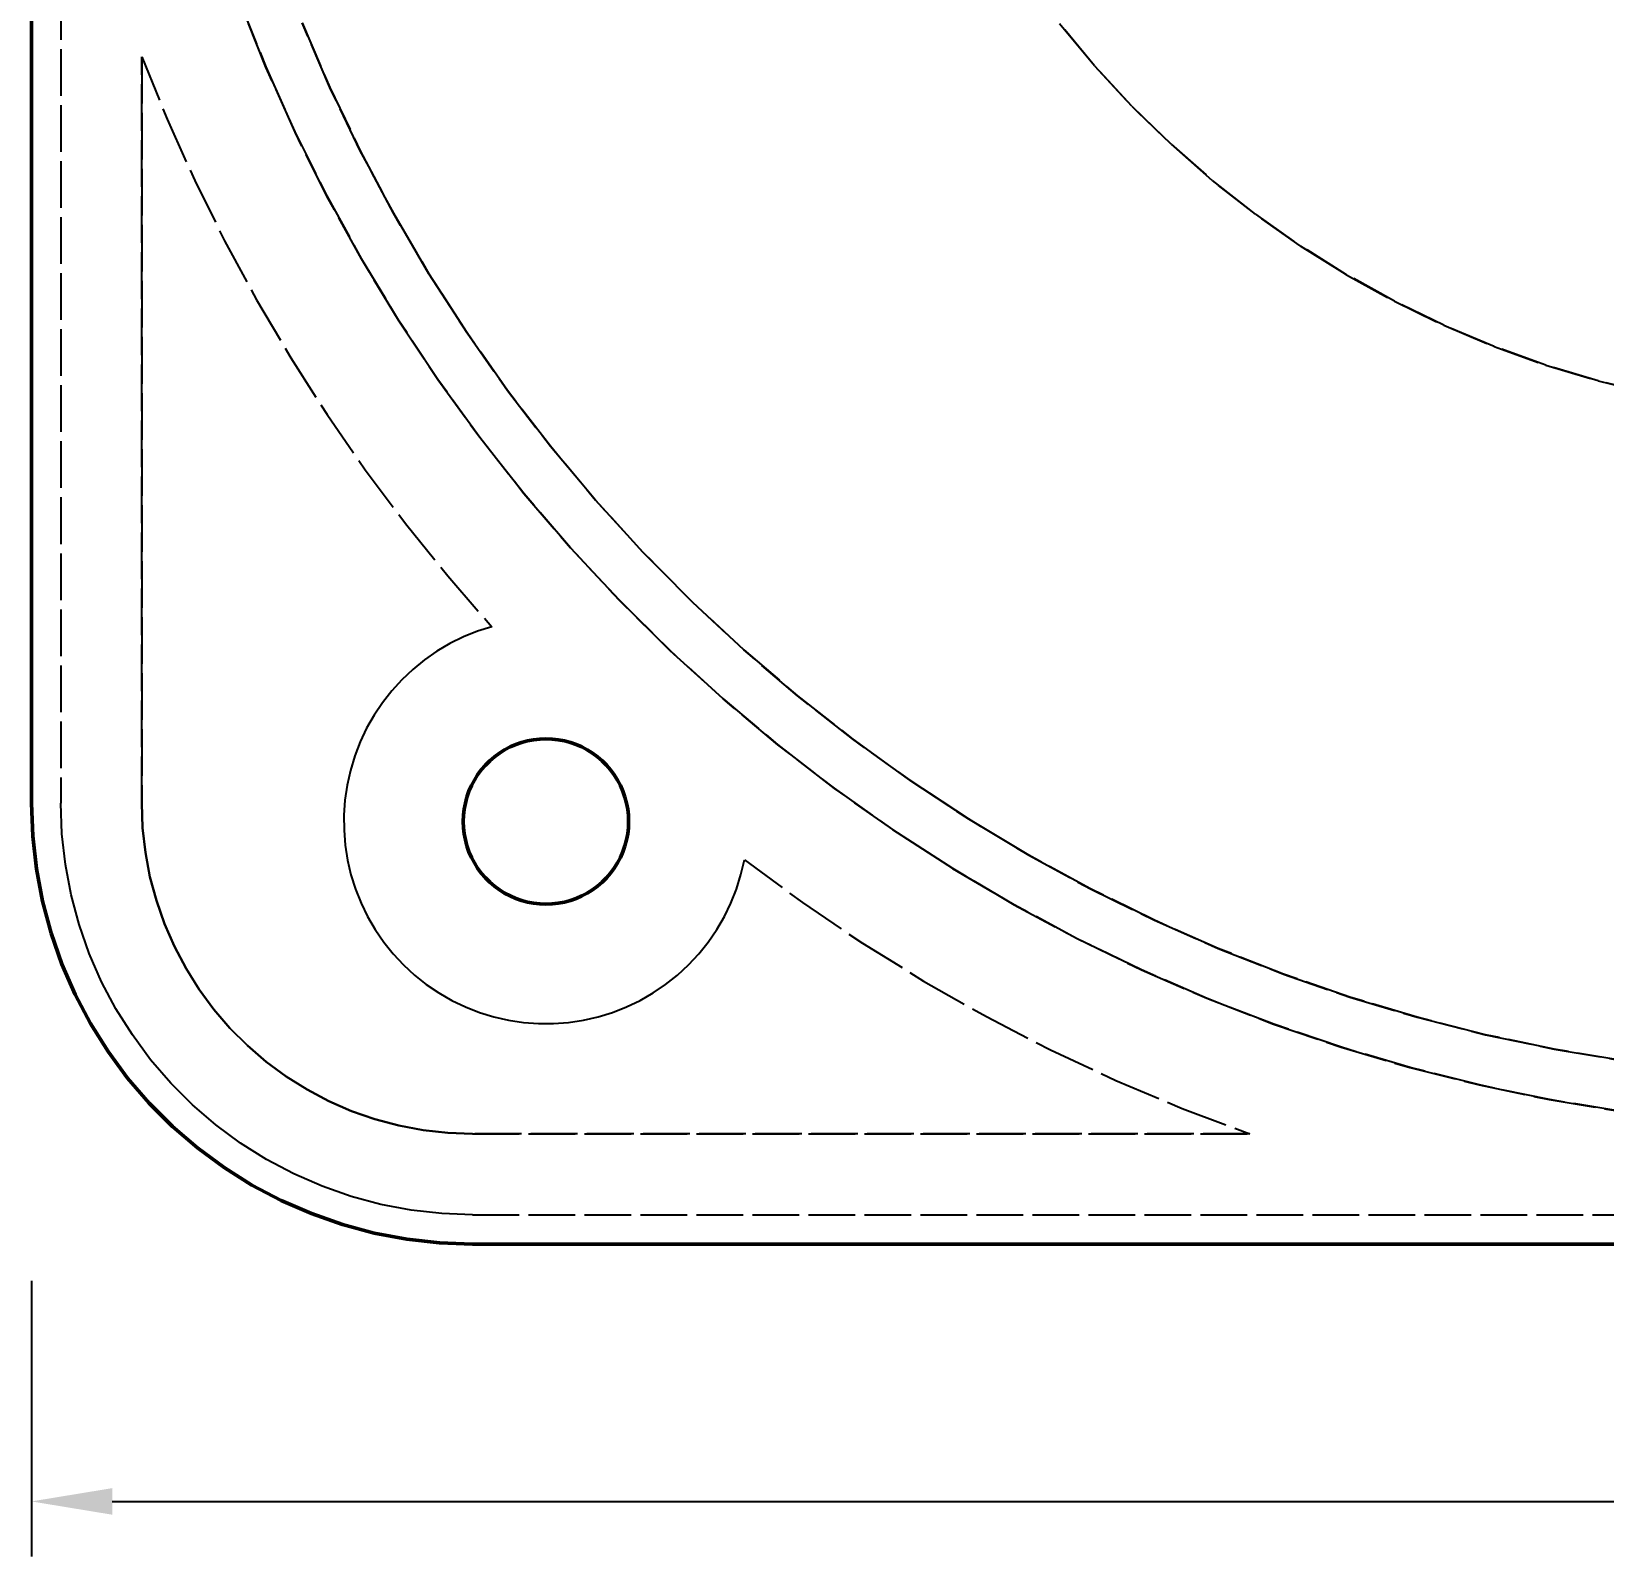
# Model space of a CAD drawing. Header units: millimetres. Extents: x 0 to 420, y 0 to 297.
# Drawn here: x 148 to 190.78, y 124.5 to 166 of the extents above; entities that cross this region are included whole.
import ezdxf

# ---------------------------------------------------------------- set-up
doc = ezdxf.new("R2010")
doc.units = ezdxf.units.MM
doc.linetypes.add('DASHED', pattern=[1.524, 1.27, -0.254])
for name, color, linetype, lineweight in [('DIM', 3, 'CONTINUOUS', 18), ('HIDDEN', 8, 'DASHED', 25), ('VISIBLE', 7, 'CONTINUOUS', 50)]:
    doc.layers.add(name, color=color, linetype=linetype, lineweight=lineweight)
doc.styles.add('CJK', font='NotoSansCJK-Regular.ttc')
doc.dimstyles.new('GB', dxfattribs={"dimtxt": 2.8, "dimasz": 2.2, "dimexe": 1.5, "dimexo": 1, "dimgap": 0.6, "dimtad": 1, "dimlfac": 100, "dimzin": 12, "dimdsep": 46, "dimtxsty": 'CJK', "dimcen": 2.5, "dimazin": 3, "dimtfac": 0.5, "dimtmove": 2, "dimatfit": 3})

msp = doc.modelspace()

# ---------------------------------------------------------------- linework, layer by layer
at = {"layer": 'HIDDEN'}
for points in [[(148, 145), (148, 260)], [(148, 145), (148, 260)], [(148, 145), (148, 260)], [(148, 145), (148, 260)], [(148, 145), (148, 260)], [(148, 145), (148, 260)], [(148, 145), (148, 260)], [(148, 145), (148, 260)], [(148, 145), (148, 260)], [(148, 145), (148, 260)], [(148, 145), (148, 260)], [(148, 145), (148, 260)], [(148, 145), (148, 260)], [(148.8, 260), (148.8, 145)], [(148.8, 260), (148.8, 145)], [(148.8, 260), (148.8, 145)], [(148.8, 260), (148.8, 145)], [(148.8, 260), (148.8, 145)], [(148.8, 260), (148.8, 145)], [(148.8, 260), (148.8, 145)], [(148.8, 260), (148.8, 145)], [(148.8, 260), (148.8, 145)], [(148.8, 260), (148.8, 145)], [(148.8, 260), (148.8, 145)], [(148.8, 260), (148.8, 145)], [(153.6545, 166.84201), (154.37578, 165.03545)], [(154.37885, 165.02821), (153.6573, 166.83458)], [(156.12086, 164.47008), (155.36549, 166.22867)], [(155.36549, 166.22867), (156.12086, 164.47008)], [(175.97656, 166.20931), (176.92802, 165.06168)], [(176.92802, 165.06168), (175.97656, 166.20931)], [(151, 145), (151, 165.3022)], [(151, 165.3022), (151.69144, 163.60837)], [(151, 165.3022), (151, 145)], [(151, 165.3022), (151.69144, 163.60837)], [(154.37578, 165.03545), (155.17063, 163.26003)], [(155.17396, 163.25298), (154.37885, 165.02821)], [(176.92802, 165.06168), (177.93921, 163.96632)], [(177.93921, 163.96632), (176.92802, 165.06168)], [(156.94873, 162.74445), (156.12086, 164.47008)], [(156.12086, 164.47008), (156.94873, 162.74445)], [(177.93921, 163.96632), (179.00727, 162.92632)], [(179.00727, 162.92632), (177.93921, 163.96632)], [(151.69144, 163.60837), (152.44389, 161.94075)], [(151.69144, 163.60837), (152.44389, 161.94075)], [(155.17063, 163.26003), (156.03769, 161.51873)], [(156.04127, 161.5119), (155.17396, 163.25298)], [(157.84766, 161.05474), (156.94873, 162.74445)], [(156.94873, 162.74445), (157.84766, 161.05474)], [(179.00727, 162.92632), (180.12916, 161.94465)], [(180.12916, 161.94465), (179.00727, 162.92632)], [(152.44389, 161.94075), (153.25638, 160.30155)], [(152.44389, 161.94075), (153.25638, 160.30155)], [(180.12916, 161.94465), (181.30171, 161.02407)], [(181.30171, 161.02407), (180.12916, 161.94465)], [(156.03769, 161.51873), (156.97551, 159.8145)], [(156.97933, 159.80788), (156.04127, 161.5119)], [(158.8161, 159.40389), (157.84766, 161.05474)], [(157.84766, 161.05474), (158.8161, 159.40389)], [(181.30171, 161.02407), (182.5216, 160.16721)], [(182.5216, 160.16721), (181.30171, 161.02407)], [(153.25638, 160.30155), (154.12782, 158.69291)], [(153.25638, 160.30155), (154.12782, 158.69291)], [(182.5216, 160.16721), (183.78536, 159.37649)], [(183.78536, 159.37649), (182.5216, 160.16721)], [(156.97551, 159.8145), (157.98251, 158.15021)], [(157.98656, 158.14382), (156.97933, 159.80788)], [(159.85238, 157.79476), (158.8161, 159.40389)], [(158.8161, 159.40389), (159.85238, 157.79476)], [(183.78536, 159.37649), (185.08941, 158.65414)], [(185.08941, 158.65414), (183.78536, 159.37649)], [(154.12782, 158.69291), (155.05707, 157.11696)], [(154.12782, 158.69291), (155.05707, 157.11696)], [(185.08941, 158.65414), (186.43006, 158.00223)], [(186.43006, 158.00223), (185.08941, 158.65414)], [(157.98251, 158.15021), (159.05698, 156.52866)], [(159.06125, 156.5225), (157.98656, 158.14382)], [(186.43006, 158.00223), (187.8035, 157.42259)], [(187.8035, 157.42259), (186.43006, 158.00223)], [(160.9547, 156.23013), (159.85238, 157.79476)], [(159.85238, 157.79476), (160.9547, 156.23013)], [(187.8035, 157.42259), (189.20585, 156.91687)], [(189.20585, 156.91687), (187.8035, 157.42259)], [(155.05707, 157.11696), (156.04291, 155.57577)], [(155.05707, 157.11696), (156.04291, 155.57577)], [(189.20585, 156.91687), (190.63313, 156.4865)], [(190.63313, 156.4865), (189.20585, 156.91687)], [(159.05698, 156.52866), (160.19713, 154.95259)], [(160.2016, 154.94668), (159.06125, 156.5225)], [(162.12115, 154.7127), (160.9547, 156.23013)], [(160.9547, 156.23013), (162.12115, 154.7127)], [(190.63313, 156.4865), (192.08129, 156.13271)], [(192.08129, 156.13271), (190.63313, 156.4865)], [(156.04291, 155.57577), (157.08403, 154.07138)], [(156.04291, 155.57577), (157.08403, 154.07138)], [(160.19713, 154.95259), (161.40101, 153.42467)], [(161.40567, 153.41899), (160.2016, 154.94668)], [(163.34972, 153.24512), (162.12115, 154.7127)], [(162.12115, 154.7127), (163.34972, 153.24512)], [(157.08403, 154.07138), (158.17907, 152.60576)], [(157.08403, 154.07138), (158.17907, 152.60576)], [(161.40101, 153.42467), (162.66661, 151.94745)], [(162.67145, 151.94203), (161.40567, 153.41899)], [(164.63827, 151.8299), (163.34972, 153.24512)], [(163.34972, 153.24512), (164.63827, 151.8299)], [(158.17907, 152.60576), (159.32658, 151.18086)], [(158.17907, 152.60576), (159.32658, 151.18086)], [(162.66661, 151.94745), (163.99179, 150.52344)], [(163.9968, 150.51828), (162.67145, 151.94203)], [(165.98458, 150.46952), (164.63827, 151.8299)], [(164.63827, 151.8299), (165.98458, 150.46952)], [(159.32658, 151.18086), (160.52505, 149.79854)], [(159.32658, 151.18086), (160.52505, 149.79854)], [(163.99179, 150.52344), (165.37432, 149.15503)], [(165.37948, 149.15013), (163.9968, 150.51828)], [(167.38631, 149.16632), (165.98458, 150.46952)], [(165.98458, 150.46952), (167.38631, 149.16632)], [(160.52505, 149.79854), (160.13451, 149.67397)], [(160.52505, 149.79854), (160.13451, 149.67397)], [(159.38662, 149.33945), (159.03343, 149.13136)], [(159.38662, 149.33945), (159.03343, 149.13136)], [(159.75433, 149.52065), (159.38662, 149.33945)], [(159.75433, 149.52065), (159.38662, 149.33945)], [(160.13451, 149.67397), (159.75433, 149.52065)], [(160.13451, 149.67397), (159.75433, 149.52065)], [(158.69672, 148.89754), (158.37837, 148.6393)], [(158.69672, 148.89754), (158.37837, 148.6393)], [(159.03343, 149.13136), (158.69672, 148.89754)], [(159.03343, 149.13136), (158.69672, 148.89754)], [(165.37432, 149.15503), (166.81186, 147.84454)], [(166.81716, 147.83991), (165.37948, 149.15013)], [(168.84103, 147.92255), (167.38631, 149.16632)], [(167.38631, 149.16632), (168.84103, 147.92255)], [(158.37837, 148.6393), (158.08013, 148.35806)], [(158.37837, 148.6393), (158.08013, 148.35806)], [(157.80366, 148.05538), (157.55051, 147.73296)], [(157.80366, 148.05538), (157.55051, 147.73296)], [(158.08013, 148.35806), (157.80366, 148.05538)], [(158.08013, 148.35806), (157.80366, 148.05538)], [(157.55051, 147.73296), (157.32207, 147.39258)], [(157.55051, 147.73296), (157.32207, 147.39258)], [(166.81186, 147.84454), (168.30199, 146.59417)], [(168.30742, 146.58981), (166.81716, 147.83991)], [(170.34624, 146.74038), (168.84103, 147.92255)], [(168.84103, 147.92255), (170.34624, 146.74038)], [(157.32207, 147.39258), (157.11962, 147.03613)], [(157.32207, 147.39258), (157.11962, 147.03613)], [(157.11962, 147.03613), (156.94429, 146.66559)], [(157.11962, 147.03613), (156.94429, 146.66559)], [(161.66465, 146.72487), (161.49933, 146.69359)], [(161.83186, 146.74371), (161.66465, 146.72487)], [(162, 146.75), (161.83186, 146.74371)], [(162.16814, 146.74371), (162, 146.75)], [(162.33535, 146.72487), (162.16814, 146.74371)], [(162.50067, 146.69359), (162.33535, 146.72487)], [(171.89932, 145.62184), (170.34624, 146.74038)], [(170.34624, 146.74038), (171.89932, 145.62184)], [(156.94429, 146.66559), (156.79703, 146.28302)], [(156.94429, 146.66559), (156.79703, 146.28302)], [(160.73253, 146.35904), (160.59715, 146.25912)], [(160.875, 146.44856), (160.73253, 146.35904)], [(161.02376, 146.52718), (160.875, 146.44856)], [(161.17798, 146.59447), (161.02376, 146.52718)], [(161.3368, 146.65004), (161.17798, 146.59447)], [(161.49933, 146.69359), (161.3368, 146.65004)], [(162.6632, 146.65004), (162.50067, 146.69359)], [(162.82202, 146.59447), (162.6632, 146.65004)], [(162.97624, 146.52718), (162.82202, 146.59447)], [(163.125, 146.44856), (162.97624, 146.52718)], [(163.26747, 146.35904), (163.125, 146.44856)], [(163.40285, 146.25912), (163.26747, 146.35904)], [(168.30199, 146.59417), (169.8422, 145.40604)], [(169.84774, 145.40194), (168.30742, 146.58981)], [(156.67868, 145.89054), (156.5899, 145.49034)], [(156.67868, 145.89054), (156.5899, 145.49034)], [(156.79703, 146.28302), (156.67868, 145.89054)], [(156.79703, 146.28302), (156.67868, 145.89054)], [(160.24088, 145.90285), (160.14096, 145.76747)], [(160.35063, 146.03039), (160.24088, 145.90285)], [(160.46961, 146.14937), (160.35063, 146.03039)], [(160.59715, 146.25912), (160.46961, 146.14937)], [(163.53039, 146.14937), (163.40285, 146.25912)], [(163.64937, 146.03039), (163.53039, 146.14937)], [(163.75912, 145.90285), (163.64937, 146.03039)], [(163.85904, 145.76747), (163.75912, 145.90285)], [(156.5899, 145.49034), (156.53116, 145.08464)], [(156.5899, 145.49034), (156.53116, 145.08464)], [(159.97282, 145.47624), (159.90553, 145.32202)], [(160.05144, 145.625), (159.97282, 145.47624)], [(160.14096, 145.76747), (160.05144, 145.625)], [(163.94856, 145.625), (163.85904, 145.76747)], [(164.02718, 145.47624), (163.94856, 145.625)], [(164.09447, 145.32202), (164.02718, 145.47624)], [(173.49759, 144.56888), (171.89932, 145.62184)], [(171.89932, 145.62184), (173.49759, 144.56888)], [(156.53116, 145.08464), (156.50281, 144.67569)], [(156.53116, 145.08464), (156.50281, 144.67569)], [(159.84996, 145.1632), (159.80641, 145.00067)], [(159.90553, 145.32202), (159.84996, 145.1632)], [(164.15004, 145.1632), (164.09447, 145.32202)], [(164.19359, 145.00067), (164.15004, 145.1632)], [(169.8422, 145.40604), (171.42989, 144.28214)], [(171.43553, 144.27831), (169.84774, 145.40194)], [(148, 145), (148.03355, 144.10324)], [(148, 145), (148.03355, 144.10324)], [(148, 145), (148.03355, 144.10324)], [(148, 145), (148.03355, 144.10324)], [(148, 145), (148.03355, 144.10324)], [(148, 145), (148.03355, 144.10324)], [(148, 145), (148.03355, 144.10324)], [(148, 145), (148.03355, 144.10324)], [(148, 145), (148.03355, 144.10324)], [(148, 145), (148.03355, 144.10324)], [(148, 145), (148.03355, 144.10324)], [(148, 145), (148.03355, 144.10324)], [(148, 145), (148.03355, 144.10324)], [(148.83132, 144.16302), (148.8, 145)], [(148.83132, 144.16302), (148.8, 145)], [(148.83132, 144.16302), (148.8, 145)], [(148.83132, 144.16302), (148.8, 145)], [(148.83132, 144.16302), (148.8, 145)], [(148.83132, 144.16302), (148.8, 145)], [(148.83132, 144.16302), (148.8, 145)], [(148.83132, 144.16302), (148.8, 145)], [(148.83132, 144.16302), (148.8, 145)], [(148.83132, 144.16302), (148.8, 145)], [(148.83132, 144.16302), (148.8, 145)], [(148.83132, 144.16302), (148.8, 145)], [(151, 145), (151.02517, 144.32743)], [(151.02517, 144.32743), (151, 145)], [(156.50281, 144.67569), (156.50499, 144.26577)], [(156.50281, 144.67569), (156.50499, 144.26577)], [(159.75629, 144.66814), (159.75, 144.5)], [(159.77513, 144.83535), (159.75629, 144.66814)], [(159.80641, 145.00067), (159.77513, 144.83535)], [(164.22487, 144.83535), (164.19359, 145.00067)], [(164.24371, 144.66814), (164.22487, 144.83535)], [(164.25, 144.5), (164.24371, 144.66814)], [(148.92509, 143.33073), (148.83132, 144.16302)], [(148.92509, 143.33073), (148.83132, 144.16302)], [(148.92509, 143.33073), (148.83132, 144.16302)], [(148.92509, 143.33073), (148.83132, 144.16302)], [(148.92509, 143.33073), (148.83132, 144.16302)], [(148.92509, 143.33073), (148.83132, 144.16302)], [(148.92509, 143.33073), (148.83132, 144.16302)], [(148.92509, 143.33073), (148.83132, 144.16302)], [(148.92509, 143.33073), (148.83132, 144.16302)], [(148.92509, 143.33073), (148.83132, 144.16302)], [(148.92509, 143.33073), (148.83132, 144.16302)], [(148.92509, 143.33073), (148.83132, 144.16302)], [(151.02517, 144.32743), (151.10052, 143.65862)], [(151.10052, 143.65862), (151.02517, 144.32743)], [(156.50499, 144.26577), (156.5377, 143.85714)], [(156.50499, 144.26577), (156.5377, 143.85714)], [(159.75, 144.5), (159.75629, 144.33186)], [(159.75629, 144.33186), (159.77513, 144.16465)], [(159.77513, 144.16465), (159.80641, 143.99933)], [(164.19359, 143.99933), (164.22487, 144.16465)], [(164.22487, 144.16465), (164.24371, 144.33186)], [(164.24371, 144.33186), (164.25, 144.5)], [(171.42989, 144.28214), (173.06238, 143.22436)], [(173.06811, 143.22082), (171.43553, 144.27831)], [(175.13828, 143.58332), (173.49759, 144.56888)], [(173.49759, 144.56888), (175.13828, 143.58332)], [(148.03355, 144.10324), (148.13403, 143.21149)], [(148.03355, 144.10324), (148.13403, 143.21149)], [(148.03355, 144.10324), (148.13403, 143.21149)], [(148.03355, 144.10324), (148.13403, 143.21149)], [(148.03355, 144.10324), (148.13403, 143.21149)], [(148.03355, 144.10324), (148.13403, 143.21149)], [(148.03355, 144.10324), (148.13403, 143.21149)], [(148.03355, 144.10324), (148.13403, 143.21149)], [(148.03355, 144.10324), (148.13403, 143.21149)], [(148.03355, 144.10324), (148.13403, 143.21149)], [(148.03355, 144.10324), (148.13403, 143.21149)], [(148.03355, 144.10324), (148.13403, 143.21149)], [(148.03355, 144.10324), (148.13403, 143.21149)], [(156.5377, 143.85714), (156.60075, 143.45209)], [(156.5377, 143.85714), (156.60075, 143.45209)], [(159.80641, 143.99933), (159.84996, 143.8368)], [(159.84996, 143.8368), (159.90553, 143.67798)], [(164.09447, 143.67798), (164.15004, 143.8368)], [(164.15004, 143.8368), (164.19359, 143.99933)], [(149.08081, 142.50777), (148.92509, 143.33073)], [(149.08081, 142.50777), (148.92509, 143.33073)], [(149.08081, 142.50777), (148.92509, 143.33073)], [(149.08081, 142.50777), (148.92509, 143.33073)], [(149.08081, 142.50777), (148.92509, 143.33073)], [(149.08081, 142.50777), (148.92509, 143.33073)], [(149.08081, 142.50777), (148.92509, 143.33073)], [(149.08081, 142.50777), (148.92509, 143.33073)], [(149.08081, 142.50777), (148.92509, 143.33073)], [(149.08081, 142.50777), (148.92509, 143.33073)], [(149.08081, 142.50777), (148.92509, 143.33073)], [(149.08081, 142.50777), (148.92509, 143.33073)], [(151.10052, 143.65862), (151.22565, 142.99731)], [(151.22565, 142.99731), (151.10052, 143.65862)], [(156.60075, 143.45209), (156.6938, 143.05286)], [(156.60075, 143.45209), (156.6938, 143.05286)], [(159.90553, 143.67798), (159.97282, 143.52376)], [(159.97282, 143.52376), (160.05144, 143.375)], [(160.05144, 143.375), (160.14096, 143.23253)], [(163.85904, 143.23253), (163.94856, 143.375)], [(163.94856, 143.375), (164.02718, 143.52376)], [(164.02718, 143.52376), (164.09447, 143.67798)], [(167.30644, 143.05373), (167.39942, 143.45297)], [(167.30644, 143.05373), (167.39942, 143.45297)], [(167.39942, 143.45297), (168.98203, 142.29178)], [(167.39942, 143.45297), (168.98203, 142.29178)], [(176.81854, 142.66686), (175.13828, 143.58332)], [(175.13828, 143.58332), (176.81854, 142.66686)], [(148.13403, 143.21149), (148.30087, 142.32975)], [(148.13403, 143.21149), (148.30087, 142.32975)], [(148.13403, 143.21149), (148.30087, 142.32975)], [(148.13403, 143.21149), (148.30087, 142.32975)], [(148.13403, 143.21149), (148.30087, 142.32975)], [(148.13403, 143.21149), (148.30087, 142.32975)], [(148.13403, 143.21149), (148.30087, 142.32975)], [(148.13403, 143.21149), (148.30087, 142.32975)], [(148.13403, 143.21149), (148.30087, 142.32975)], [(148.13403, 143.21149), (148.30087, 142.32975)], [(148.13403, 143.21149), (148.30087, 142.32975)], [(148.13403, 143.21149), (148.30087, 142.32975)], [(148.13403, 143.21149), (148.30087, 142.32975)], [(151.22565, 142.99731), (151.39984, 142.3472)], [(151.39984, 142.3472), (151.22565, 142.99731)], [(156.6938, 143.05286), (156.81632, 142.66167)], [(156.6938, 143.05286), (156.81632, 142.66167)], [(160.14096, 143.23253), (160.24088, 143.09715)], [(160.24088, 143.09715), (160.35063, 142.96961)], [(160.35063, 142.96961), (160.46961, 142.85063)], [(163.53039, 142.85063), (163.64937, 142.96961)], [(163.64937, 142.96961), (163.75912, 143.09715)], [(163.75912, 143.09715), (163.85904, 143.23253)], [(167.18398, 142.66251), (167.30644, 143.05373)], [(167.18398, 142.66251), (167.30644, 143.05373)], [(173.06238, 143.22436), (174.73692, 142.23451)], [(174.74273, 142.23123), (173.06811, 143.22082)], [(149.29758, 141.69874), (149.08081, 142.50777)], [(149.29758, 141.69874), (149.08081, 142.50777)], [(149.29758, 141.69874), (149.08081, 142.50777)], [(149.29758, 141.69874), (149.08081, 142.50777)], [(149.29758, 141.69874), (149.08081, 142.50777)], [(149.29758, 141.69874), (149.08081, 142.50777)], [(149.29758, 141.69874), (149.08081, 142.50777)], [(149.29758, 141.69874), (149.08081, 142.50777)], [(149.29758, 141.69874), (149.08081, 142.50777)], [(149.29758, 141.69874), (149.08081, 142.50777)], [(149.29758, 141.69874), (149.08081, 142.50777)], [(149.29758, 141.69874), (149.08081, 142.50777)], [(156.81632, 142.66167), (156.96764, 142.28069)], [(156.81632, 142.66167), (156.96764, 142.28069)], [(160.46961, 142.85063), (160.59715, 142.74088)], [(160.59715, 142.74088), (160.73253, 142.64096)], [(160.73253, 142.64096), (160.875, 142.55144)], [(160.875, 142.55144), (161.02376, 142.47282)], [(161.02376, 142.47282), (161.17798, 142.40553)], [(162.82202, 142.40553), (162.97624, 142.47282)], [(162.97624, 142.47282), (163.125, 142.55144)], [(163.125, 142.55144), (163.26747, 142.64096)], [(163.26747, 142.64096), (163.40285, 142.74088)], [(163.40285, 142.74088), (163.53039, 142.85063)], [(167.03272, 142.28151), (167.18398, 142.66251)], [(167.03272, 142.28151), (167.18398, 142.66251)], [(178.53547, 141.82108), (176.81854, 142.66686)], [(176.81854, 142.66686), (178.53547, 141.82108)], [(148.30087, 142.32975), (148.53313, 141.46294)], [(148.30087, 142.32975), (148.53313, 141.46294)], [(148.30087, 142.32975), (148.53313, 141.46294)], [(148.30087, 142.32975), (148.53313, 141.46294)], [(148.30087, 142.32975), (148.53313, 141.46294)], [(148.30087, 142.32975), (148.53313, 141.46294)], [(148.30087, 142.32975), (148.53313, 141.46294)], [(148.30087, 142.32975), (148.53313, 141.46294)], [(148.30087, 142.32975), (148.53313, 141.46294)], [(148.30087, 142.32975), (148.53313, 141.46294)], [(148.30087, 142.32975), (148.53313, 141.46294)], [(148.30087, 142.32975), (148.53313, 141.46294)], [(148.30087, 142.32975), (148.53313, 141.46294)], [(151.39984, 142.3472), (151.62214, 141.71193)], [(151.62214, 141.71193), (151.39984, 142.3472)], [(156.96764, 142.28069), (157.14691, 141.91204)], [(156.96764, 142.28069), (157.14691, 141.91204)], [(161.17798, 142.40553), (161.3368, 142.34996)], [(161.3368, 142.34996), (161.49933, 142.30641)], [(161.49933, 142.30641), (161.66465, 142.27513)], [(161.66465, 142.27513), (161.83186, 142.25629)], [(161.83186, 142.25629), (162, 142.25)], [(162, 142.25), (162.16814, 142.25629)], [(162.16814, 142.25629), (162.33535, 142.27513)], [(162.33535, 142.27513), (162.50067, 142.30641)], [(162.50067, 142.30641), (162.6632, 142.34996)], [(162.6632, 142.34996), (162.82202, 142.40553)], [(166.85351, 141.91283), (167.03272, 142.28151)], [(166.85351, 141.91283), (167.03272, 142.28151)], [(168.98203, 142.29178), (170.60865, 141.1931)], [(168.98203, 142.29178), (170.60865, 141.1931)], [(174.73692, 142.23451), (176.45069, 141.31423)], [(176.45656, 141.31123), (174.74273, 142.23123)], [(149.57421, 140.90818), (149.29758, 141.69874)], [(149.57421, 140.90818), (149.29758, 141.69874)], [(149.57421, 140.90818), (149.29758, 141.69874)], [(149.57421, 140.90818), (149.29758, 141.69874)], [(149.57421, 140.90818), (149.29758, 141.69874)], [(149.57421, 140.90818), (149.29758, 141.69874)], [(149.57421, 140.90818), (149.29758, 141.69874)], [(149.57421, 140.90818), (149.29758, 141.69874)], [(149.57421, 140.90818), (149.29758, 141.69874)], [(149.57421, 140.90818), (149.29758, 141.69874)], [(149.57421, 140.90818), (149.29758, 141.69874)], [(149.57421, 140.90818), (149.29758, 141.69874)], [(151.62214, 141.71193), (151.89128, 141.09505)], [(151.89128, 141.09505), (151.62214, 141.71193)], [(157.14691, 141.91204), (157.35315, 141.55776)], [(157.14691, 141.91204), (157.35315, 141.55776)], [(166.64733, 141.55852), (166.85351, 141.91283)], [(166.64733, 141.55852), (166.85351, 141.91283)], [(180.2861, 141.04747), (178.53547, 141.82108)], [(178.53547, 141.82108), (180.2861, 141.04747)], [(148.53313, 141.46294), (148.82952, 140.61591)], [(148.53313, 141.46294), (148.82952, 140.61591)], [(148.53313, 141.46294), (148.82952, 140.61591)], [(148.53313, 141.46294), (148.82952, 140.61591)], [(148.53313, 141.46294), (148.82952, 140.61591)], [(148.53313, 141.46294), (148.82952, 140.61591)], [(148.53313, 141.46294), (148.82952, 140.61591)], [(148.53313, 141.46294), (148.82952, 140.61591)], [(148.53313, 141.46294), (148.82952, 140.61591)], [(148.53313, 141.46294), (148.82952, 140.61591)], [(148.53313, 141.46294), (148.82952, 140.61591)], [(148.53313, 141.46294), (148.82952, 140.61591)], [(148.53313, 141.46294), (148.82952, 140.61591)], [(157.35315, 141.55776), (157.5852, 141.21983)], [(157.35315, 141.55776), (157.5852, 141.21983)], [(157.5852, 141.21983), (157.84177, 140.90012)], [(157.5852, 141.21983), (157.84177, 140.90012)], [(166.15882, 140.9008), (166.41534, 141.22055)], [(166.15882, 140.9008), (166.41534, 141.22055)], [(166.41534, 141.22055), (166.64733, 141.55852)], [(166.41534, 141.22055), (166.64733, 141.55852)], [(170.60865, 141.1931), (172.27683, 140.15858)], [(170.60865, 141.1931), (172.27683, 140.15858)], [(176.45069, 141.31423), (178.2008, 140.46509)], [(178.20672, 140.46237), (176.45656, 141.31123)], [(149.90915, 140.1405), (149.57421, 140.90818)], [(149.90915, 140.1405), (149.57421, 140.90818)], [(149.90915, 140.1405), (149.57421, 140.90818)], [(149.90915, 140.1405), (149.57421, 140.90818)], [(149.90915, 140.1405), (149.57421, 140.90818)], [(149.90915, 140.1405), (149.57421, 140.90818)], [(149.90915, 140.1405), (149.57421, 140.90818)], [(149.90915, 140.1405), (149.57421, 140.90818)], [(149.90915, 140.1405), (149.57421, 140.90818)], [(149.90915, 140.1405), (149.57421, 140.90818)], [(149.90915, 140.1405), (149.57421, 140.90818)], [(149.90915, 140.1405), (149.57421, 140.90818)], [(151.89128, 141.09505), (152.20577, 140.5)], [(152.20577, 140.5), (151.89128, 141.09505)], [(157.84177, 140.90012), (158.12144, 140.60041)], [(157.84177, 140.90012), (158.12144, 140.60041)], [(165.87919, 140.60105), (166.15882, 140.9008)], [(165.87919, 140.60105), (166.15882, 140.9008)], [(182.06739, 140.34734), (180.2861, 141.04747)], [(180.2861, 141.04747), (182.06739, 140.34734)], [(148.82952, 140.61591), (149.18837, 139.7934)], [(148.82952, 140.61591), (149.18837, 139.7934)], [(148.82952, 140.61591), (149.18837, 139.7934)], [(148.82952, 140.61591), (149.18837, 139.7934)], [(148.82952, 140.61591), (149.18837, 139.7934)], [(148.82952, 140.61591), (149.18837, 139.7934)], [(148.82952, 140.61591), (149.18837, 139.7934)], [(148.82952, 140.61591), (149.18837, 139.7934)], [(148.82952, 140.61591), (149.18837, 139.7934)], [(148.82952, 140.61591), (149.18837, 139.7934)], [(148.82952, 140.61591), (149.18837, 139.7934)], [(148.82952, 140.61591), (149.18837, 139.7934)], [(148.82952, 140.61591), (149.18837, 139.7934)], [(152.20577, 140.5), (152.56385, 139.93012)], [(152.56385, 139.93012), (152.20577, 140.5)], [(158.12144, 140.60041), (158.42266, 140.32236)], [(158.12144, 140.60041), (158.42266, 140.32236)], [(158.42266, 140.32236), (158.74375, 140.06752)], [(158.42266, 140.32236), (158.74375, 140.06752)], [(165.25697, 140.06806), (165.57802, 140.32295)], [(165.25697, 140.06806), (165.57802, 140.32295)], [(165.57802, 140.32295), (165.87919, 140.60105)], [(165.57802, 140.32295), (165.87919, 140.60105)], [(178.2008, 140.46509), (179.98429, 139.68852)], [(179.99025, 139.68607), (178.20672, 140.46237)], [(183.87627, 139.72192), (182.06739, 140.34734)], [(182.06739, 140.34734), (183.87627, 139.72192)], [(150.30052, 139.4), (149.90915, 140.1405)], [(150.30052, 139.4), (149.90915, 140.1405)], [(150.30052, 139.4), (149.90915, 140.1405)], [(150.30052, 139.4), (149.90915, 140.1405)], [(150.30052, 139.4), (149.90915, 140.1405)], [(150.30052, 139.4), (149.90915, 140.1405)], [(150.30052, 139.4), (149.90915, 140.1405)], [(150.30052, 139.4), (149.90915, 140.1405)], [(150.30052, 139.4), (149.90915, 140.1405)], [(150.30052, 139.4), (149.90915, 140.1405)], [(150.30052, 139.4), (149.90915, 140.1405)], [(150.30052, 139.4), (149.90915, 140.1405)], [(152.56385, 139.93012), (152.96352, 139.38859)], [(152.96352, 139.38859), (152.56385, 139.93012)], [(158.74375, 140.06752), (159.08293, 139.83731)], [(158.74375, 140.06752), (159.08293, 139.83731)], [(164.91783, 139.83778), (165.25697, 140.06806)], [(164.91783, 139.83778), (165.25697, 140.06806)], [(172.27683, 140.15858), (173.98402, 139.18981)], [(172.27683, 140.15858), (173.98402, 139.18981)], [(149.18837, 139.7934), (149.6077, 139)], [(149.18837, 139.7934), (149.6077, 139)], [(149.18837, 139.7934), (149.6077, 139)], [(149.18837, 139.7934), (149.6077, 139)], [(149.18837, 139.7934), (149.6077, 139)], [(149.18837, 139.7934), (149.6077, 139)], [(149.18837, 139.7934), (149.6077, 139)], [(149.18837, 139.7934), (149.6077, 139)], [(149.18837, 139.7934), (149.6077, 139)], [(149.18837, 139.7934), (149.6077, 139)], [(149.18837, 139.7934), (149.6077, 139)], [(149.18837, 139.7934), (149.6077, 139)], [(149.18837, 139.7934), (149.6077, 139)], [(159.08293, 139.83731), (159.43832, 139.63299)], [(159.08293, 139.83731), (159.43832, 139.63299)], [(159.43832, 139.63299), (159.80793, 139.45571)], [(159.43832, 139.63299), (159.80793, 139.45571)], [(159.80793, 139.45571), (160.18972, 139.30646)], [(159.80793, 139.45571), (160.18972, 139.30646)], [(163.81112, 139.30675), (164.19289, 139.45607)], [(163.81112, 139.30675), (164.19289, 139.45607)], [(164.19289, 139.45607), (164.56248, 139.63341)], [(164.19289, 139.45607), (164.56248, 139.63341)], [(164.56248, 139.63341), (164.91783, 139.83778)], [(164.56248, 139.63341), (164.91783, 139.83778)], [(179.98429, 139.68852), (181.79816, 138.98582)], [(181.80415, 138.98364), (179.99025, 139.68607)], [(185.7096, 139.17229), (183.87627, 139.72192)], [(183.87627, 139.72192), (185.7096, 139.17229)], [(150.74613, 138.69082), (150.30052, 139.4)], [(150.74613, 138.69082), (150.30052, 139.4)], [(150.74613, 138.69082), (150.30052, 139.4)], [(150.74613, 138.69082), (150.30052, 139.4)], [(150.74613, 138.69082), (150.30052, 139.4)], [(150.74613, 138.69082), (150.30052, 139.4)], [(150.74613, 138.69082), (150.30052, 139.4)], [(150.74613, 138.69082), (150.30052, 139.4)], [(150.74613, 138.69082), (150.30052, 139.4)], [(150.74613, 138.69082), (150.30052, 139.4)], [(150.74613, 138.69082), (150.30052, 139.4)], [(150.74613, 138.69082), (150.30052, 139.4)], [(152.96352, 139.38859), (153.40253, 138.87845)], [(153.40253, 138.87845), (152.96352, 139.38859)], [(160.18972, 139.30646), (160.58157, 139.18605)], [(160.18972, 139.30646), (160.58157, 139.18605)], [(160.58157, 139.18605), (160.9813, 139.09516)], [(160.58157, 139.18605), (160.9813, 139.09516)], [(160.9813, 139.09516), (161.38669, 139.0343)], [(160.9813, 139.09516), (161.38669, 139.0343)], [(161.38669, 139.0343), (161.79548, 139.0038)], [(161.38669, 139.0343), (161.79548, 139.0038)], [(162.20541, 139.00384), (162.6142, 139.0344)], [(162.20541, 139.00384), (162.6142, 139.0344)], [(162.6142, 139.0344), (163.01958, 139.09533)], [(162.6142, 139.0344), (163.01958, 139.09533)], [(163.01958, 139.09533), (163.41929, 139.18628)], [(163.01958, 139.09533), (163.41929, 139.18628)], [(163.41929, 139.18628), (163.81112, 139.30675)], [(163.41929, 139.18628), (163.81112, 139.30675)], [(173.98402, 139.18981), (175.72764, 138.28825)], [(173.98402, 139.18981), (175.72764, 138.28825)], [(187.5642, 138.6994), (185.7096, 139.17229)], [(185.7096, 139.17229), (187.5642, 138.6994)], [(149.6077, 139), (150.08513, 138.24016)], [(149.6077, 139), (150.08513, 138.24016)], [(149.6077, 139), (150.08513, 138.24016)], [(149.6077, 139), (150.08513, 138.24016)], [(149.6077, 139), (150.08513, 138.24016)], [(149.6077, 139), (150.08513, 138.24016)], [(149.6077, 139), (150.08513, 138.24016)], [(149.6077, 139), (150.08513, 138.24016)], [(149.6077, 139), (150.08513, 138.24016)], [(149.6077, 139), (150.08513, 138.24016)], [(149.6077, 139), (150.08513, 138.24016)], [(149.6077, 139), (150.08513, 138.24016)], [(149.6077, 139), (150.08513, 138.24016)], [(151.24349, 138.01691), (150.74613, 138.69082)], [(151.24349, 138.01691), (150.74613, 138.69082)], [(151.24349, 138.01691), (150.74613, 138.69082)], [(151.24349, 138.01691), (150.74613, 138.69082)], [(151.24349, 138.01691), (150.74613, 138.69082)], [(151.24349, 138.01691), (150.74613, 138.69082)], [(151.24349, 138.01691), (150.74613, 138.69082)], [(151.24349, 138.01691), (150.74613, 138.69082)], [(151.24349, 138.01691), (150.74613, 138.69082)], [(151.24349, 138.01691), (150.74613, 138.69082)], [(151.24349, 138.01691), (150.74613, 138.69082)], [(151.24349, 138.01691), (150.74613, 138.69082)], [(153.40253, 138.87845), (153.87845, 138.40253)], [(153.87845, 138.40253), (153.40253, 138.87845)], [(161.79548, 139.0038), (162.20541, 139.00384)], [(161.79548, 139.0038), (162.20541, 139.00384)], [(181.79816, 138.98582), (183.63935, 138.35818)], [(183.64535, 138.35628), (181.80415, 138.98364)], [(189.43687, 138.30406), (187.5642, 138.6994)], [(187.5642, 138.6994), (189.43687, 138.30406)], [(150.08513, 138.24016), (150.61802, 137.51812)], [(150.08513, 138.24016), (150.61802, 137.51812)], [(150.08513, 138.24016), (150.61802, 137.51812)], [(150.08513, 138.24016), (150.61802, 137.51812)], [(150.08513, 138.24016), (150.61802, 137.51812)], [(150.08513, 138.24016), (150.61802, 137.51812)], [(150.08513, 138.24016), (150.61802, 137.51812)], [(150.08513, 138.24016), (150.61802, 137.51812)], [(150.08513, 138.24016), (150.61802, 137.51812)], [(150.08513, 138.24016), (150.61802, 137.51812)], [(150.08513, 138.24016), (150.61802, 137.51812)], [(150.08513, 138.24016), (150.61802, 137.51812)], [(150.08513, 138.24016), (150.61802, 137.51812)], [(153.87845, 138.40253), (154.38859, 137.96352)], [(154.38859, 137.96352), (153.87845, 138.40253)], [(175.72764, 138.28825), (177.50504, 137.45527)], [(175.72764, 138.28825), (177.50504, 137.45527)], [(183.63935, 138.35818), (185.50476, 137.80667)], [(185.51076, 137.80503), (183.64535, 138.35628)], [(191.32437, 137.98697), (189.43687, 138.30406)], [(189.43687, 138.30406), (191.32437, 137.98697)], [(151.78982, 137.38207), (151.24349, 138.01691)], [(151.78982, 137.38207), (151.24349, 138.01691)], [(151.78982, 137.38207), (151.24349, 138.01691)], [(151.78982, 137.38207), (151.24349, 138.01691)], [(151.78982, 137.38207), (151.24349, 138.01691)], [(151.78982, 137.38207), (151.24349, 138.01691)], [(151.78982, 137.38207), (151.24349, 138.01691)], [(151.78982, 137.38207), (151.24349, 138.01691)], [(151.78982, 137.38207), (151.24349, 138.01691)], [(151.78982, 137.38207), (151.24349, 138.01691)], [(151.78982, 137.38207), (151.24349, 138.01691)], [(151.78982, 137.38207), (151.24349, 138.01691)], [(154.38859, 137.96352), (154.93012, 137.56385)], [(154.93012, 137.56385), (154.38859, 137.96352)], [(185.50476, 137.80667), (187.39124, 137.3322)], [(187.39722, 137.33082), (185.51076, 137.80503)], [(150.61802, 137.51812), (151.20338, 136.83793)], [(150.61802, 137.51812), (151.20338, 136.83793)], [(150.61802, 137.51812), (151.20338, 136.83793)], [(150.61802, 137.51812), (151.20338, 136.83793)], [(150.61802, 137.51812), (151.20338, 136.83793)], [(150.61802, 137.51812), (151.20338, 136.83793)], [(150.61802, 137.51812), (151.20338, 136.83793)], [(150.61802, 137.51812), (151.20338, 136.83793)], [(150.61802, 137.51812), (151.20338, 136.83793)], [(150.61802, 137.51812), (151.20338, 136.83793)], [(150.61802, 137.51812), (151.20338, 136.83793)], [(150.61802, 137.51812), (151.20338, 136.83793)], [(150.61802, 137.51812), (151.20338, 136.83793)], [(152.38207, 136.78982), (151.78982, 137.38207)], [(152.38207, 136.78982), (151.78982, 137.38207)], [(152.38207, 136.78982), (151.78982, 137.38207)], [(152.38207, 136.78982), (151.78982, 137.38207)], [(152.38207, 136.78982), (151.78982, 137.38207)], [(152.38207, 136.78982), (151.78982, 137.38207)], [(152.38207, 136.78982), (151.78982, 137.38207)], [(152.38207, 136.78982), (151.78982, 137.38207)], [(152.38207, 136.78982), (151.78982, 137.38207)], [(152.38207, 136.78982), (151.78982, 137.38207)], [(152.38207, 136.78982), (151.78982, 137.38207)], [(152.38207, 136.78982), (151.78982, 137.38207)], [(154.93012, 137.56385), (155.5, 137.20577)], [(155.5, 137.20577), (154.93012, 137.56385)], [(177.50504, 137.45527), (179.31354, 136.69214)], [(177.50504, 137.45527), (179.31354, 136.69214)], [(187.39124, 137.3322), (189.2956, 136.93558)], [(189.30157, 136.93447), (187.39722, 137.33082)], [(155.5, 137.20577), (156.09505, 136.89128)], [(156.09505, 136.89128), (155.5, 137.20577)], [(156.09505, 136.89128), (156.71193, 136.62214)], [(156.71193, 136.62214), (156.09505, 136.89128)], [(189.2956, 136.93558), (191.21464, 136.61748)], [(191.22057, 136.61662), (189.30157, 136.93447)], [(151.20338, 136.83793), (151.83793, 136.20338)], [(151.20338, 136.83793), (151.83793, 136.20338)], [(151.20338, 136.83793), (151.83793, 136.20338)], [(151.20338, 136.83793), (151.83793, 136.20338)], [(151.20338, 136.83793), (151.83793, 136.20338)], [(151.20338, 136.83793), (151.83793, 136.20338)], [(151.20338, 136.83793), (151.83793, 136.20338)], [(151.20338, 136.83793), (151.83793, 136.20338)], [(151.20338, 136.83793), (151.83793, 136.20338)], [(151.20338, 136.83793), (151.83793, 136.20338)], [(151.20338, 136.83793), (151.83793, 136.20338)], [(151.20338, 136.83793), (151.83793, 136.20338)], [(151.20338, 136.83793), (151.83793, 136.20338)], [(153.01691, 136.24349), (152.38207, 136.78982)], [(153.01691, 136.24349), (152.38207, 136.78982)], [(153.01691, 136.24349), (152.38207, 136.78982)], [(153.01691, 136.24349), (152.38207, 136.78982)], [(153.01691, 136.24349), (152.38207, 136.78982)], [(153.01691, 136.24349), (152.38207, 136.78982)], [(153.01691, 136.24349), (152.38207, 136.78982)], [(153.01691, 136.24349), (152.38207, 136.78982)], [(153.01691, 136.24349), (152.38207, 136.78982)], [(153.01691, 136.24349), (152.38207, 136.78982)], [(153.01691, 136.24349), (152.38207, 136.78982)], [(153.01691, 136.24349), (152.38207, 136.78982)], [(156.71193, 136.62214), (157.3472, 136.39984)], [(157.3472, 136.39984), (156.71193, 136.62214)], [(179.31354, 136.69214), (181.15037, 136)], [(179.31354, 136.69214), (181.15037, 136)], [(151.83793, 136.20338), (152.51812, 135.61802)], [(151.83793, 136.20338), (152.51812, 135.61802)], [(151.83793, 136.20338), (152.51812, 135.61802)], [(151.83793, 136.20338), (152.51812, 135.61802)], [(151.83793, 136.20338), (152.51812, 135.61802)], [(151.83793, 136.20338), (152.51812, 135.61802)], [(151.83793, 136.20338), (152.51812, 135.61802)], [(151.83793, 136.20338), (152.51812, 135.61802)], [(151.83793, 136.20338), (152.51812, 135.61802)], [(151.83793, 136.20338), (152.51812, 135.61802)], [(151.83793, 136.20338), (152.51812, 135.61802)], [(151.83793, 136.20338), (152.51812, 135.61802)], [(151.83793, 136.20338), (152.51812, 135.61802)], [(153.69082, 135.74613), (153.01691, 136.24349)], [(153.69082, 135.74613), (153.01691, 136.24349)], [(153.69082, 135.74613), (153.01691, 136.24349)], [(153.69082, 135.74613), (153.01691, 136.24349)], [(153.69082, 135.74613), (153.01691, 136.24349)], [(153.69082, 135.74613), (153.01691, 136.24349)], [(153.69082, 135.74613), (153.01691, 136.24349)], [(153.69082, 135.74613), (153.01691, 136.24349)], [(153.69082, 135.74613), (153.01691, 136.24349)], [(153.69082, 135.74613), (153.01691, 136.24349)], [(153.69082, 135.74613), (153.01691, 136.24349)], [(153.69082, 135.74613), (153.01691, 136.24349)], [(157.3472, 136.39984), (157.99731, 136.22565)], [(157.99731, 136.22565), (157.3472, 136.39984)], [(157.99731, 136.22565), (158.65862, 136.10052)], [(158.65862, 136.10052), (157.99731, 136.22565)], [(158.65862, 136.10052), (159.32743, 136.02517)], [(159.32743, 136.02517), (158.65862, 136.10052)], [(152.51812, 135.61802), (153.24016, 135.08513)], [(152.51812, 135.61802), (153.24016, 135.08513)], [(152.51812, 135.61802), (153.24016, 135.08513)], [(152.51812, 135.61802), (153.24016, 135.08513)], [(152.51812, 135.61802), (153.24016, 135.08513)], [(152.51812, 135.61802), (153.24016, 135.08513)], [(152.51812, 135.61802), (153.24016, 135.08513)], [(152.51812, 135.61802), (153.24016, 135.08513)], [(152.51812, 135.61802), (153.24016, 135.08513)], [(152.51812, 135.61802), (153.24016, 135.08513)], [(152.51812, 135.61802), (153.24016, 135.08513)], [(152.51812, 135.61802), (153.24016, 135.08513)], [(152.51812, 135.61802), (153.24016, 135.08513)], [(154.4, 135.30052), (153.69082, 135.74613)], [(154.4, 135.30052), (153.69082, 135.74613)], [(154.4, 135.30052), (153.69082, 135.74613)], [(154.4, 135.30052), (153.69082, 135.74613)], [(154.4, 135.30052), (153.69082, 135.74613)], [(154.4, 135.30052), (153.69082, 135.74613)], [(154.4, 135.30052), (153.69082, 135.74613)], [(154.4, 135.30052), (153.69082, 135.74613)], [(154.4, 135.30052), (153.69082, 135.74613)], [(154.4, 135.30052), (153.69082, 135.74613)], [(154.4, 135.30052), (153.69082, 135.74613)], [(154.4, 135.30052), (153.69082, 135.74613)], [(159.32743, 136.02517), (160, 136)], [(160, 136), (159.32743, 136.02517)], [(181.15037, 136), (160, 136)], [(160, 136), (181.15037, 136)], [(155.1405, 134.90915), (154.4, 135.30052)], [(155.1405, 134.90915), (154.4, 135.30052)], [(155.1405, 134.90915), (154.4, 135.30052)], [(155.1405, 134.90915), (154.4, 135.30052)], [(155.1405, 134.90915), (154.4, 135.30052)], [(155.1405, 134.90915), (154.4, 135.30052)], [(155.1405, 134.90915), (154.4, 135.30052)], [(155.1405, 134.90915), (154.4, 135.30052)], [(155.1405, 134.90915), (154.4, 135.30052)], [(155.1405, 134.90915), (154.4, 135.30052)], [(155.1405, 134.90915), (154.4, 135.30052)], [(155.1405, 134.90915), (154.4, 135.30052)], [(153.24016, 135.08513), (154, 134.6077)], [(153.24016, 135.08513), (154, 134.6077)], [(153.24016, 135.08513), (154, 134.6077)], [(153.24016, 135.08513), (154, 134.6077)], [(153.24016, 135.08513), (154, 134.6077)], [(153.24016, 135.08513), (154, 134.6077)], [(153.24016, 135.08513), (154, 134.6077)], [(153.24016, 135.08513), (154, 134.6077)], [(153.24016, 135.08513), (154, 134.6077)], [(153.24016, 135.08513), (154, 134.6077)], [(153.24016, 135.08513), (154, 134.6077)], [(153.24016, 135.08513), (154, 134.6077)], [(153.24016, 135.08513), (154, 134.6077)], [(155.90818, 134.57421), (155.1405, 134.90915)], [(155.90818, 134.57421), (155.1405, 134.90915)], [(155.90818, 134.57421), (155.1405, 134.90915)], [(155.90818, 134.57421), (155.1405, 134.90915)], [(155.90818, 134.57421), (155.1405, 134.90915)], [(155.90818, 134.57421), (155.1405, 134.90915)], [(155.90818, 134.57421), (155.1405, 134.90915)], [(155.90818, 134.57421), (155.1405, 134.90915)], [(155.90818, 134.57421), (155.1405, 134.90915)], [(155.90818, 134.57421), (155.1405, 134.90915)], [(155.90818, 134.57421), (155.1405, 134.90915)], [(155.90818, 134.57421), (155.1405, 134.90915)], [(154, 134.6077), (154.7934, 134.18837)], [(154, 134.6077), (154.7934, 134.18837)], [(154, 134.6077), (154.7934, 134.18837)], [(154, 134.6077), (154.7934, 134.18837)], [(154, 134.6077), (154.7934, 134.18837)], [(154, 134.6077), (154.7934, 134.18837)], [(154, 134.6077), (154.7934, 134.18837)], [(154, 134.6077), (154.7934, 134.18837)], [(154, 134.6077), (154.7934, 134.18837)], [(154, 134.6077), (154.7934, 134.18837)], [(154, 134.6077), (154.7934, 134.18837)], [(154, 134.6077), (154.7934, 134.18837)], [(154, 134.6077), (154.7934, 134.18837)], [(156.69874, 134.29758), (155.90818, 134.57421)], [(156.69874, 134.29758), (155.90818, 134.57421)], [(156.69874, 134.29758), (155.90818, 134.57421)], [(156.69874, 134.29758), (155.90818, 134.57421)], [(156.69874, 134.29758), (155.90818, 134.57421)], [(156.69874, 134.29758), (155.90818, 134.57421)], [(156.69874, 134.29758), (155.90818, 134.57421)], [(156.69874, 134.29758), (155.90818, 134.57421)], [(156.69874, 134.29758), (155.90818, 134.57421)], [(156.69874, 134.29758), (155.90818, 134.57421)], [(156.69874, 134.29758), (155.90818, 134.57421)], [(156.69874, 134.29758), (155.90818, 134.57421)], [(154.7934, 134.18837), (155.61591, 133.82952)], [(154.7934, 134.18837), (155.61591, 133.82952)], [(154.7934, 134.18837), (155.61591, 133.82952)], [(154.7934, 134.18837), (155.61591, 133.82952)], [(154.7934, 134.18837), (155.61591, 133.82952)], [(154.7934, 134.18837), (155.61591, 133.82952)], [(154.7934, 134.18837), (155.61591, 133.82952)], [(154.7934, 134.18837), (155.61591, 133.82952)], [(154.7934, 134.18837), (155.61591, 133.82952)], [(154.7934, 134.18837), (155.61591, 133.82952)], [(154.7934, 134.18837), (155.61591, 133.82952)], [(154.7934, 134.18837), (155.61591, 133.82952)], [(154.7934, 134.18837), (155.61591, 133.82952)], [(157.50777, 134.08081), (156.69874, 134.29758)], [(157.50777, 134.08081), (156.69874, 134.29758)], [(157.50777, 134.08081), (156.69874, 134.29758)], [(157.50777, 134.08081), (156.69874, 134.29758)], [(157.50777, 134.08081), (156.69874, 134.29758)], [(157.50777, 134.08081), (156.69874, 134.29758)], [(157.50777, 134.08081), (156.69874, 134.29758)], [(157.50777, 134.08081), (156.69874, 134.29758)], [(157.50777, 134.08081), (156.69874, 134.29758)], [(157.50777, 134.08081), (156.69874, 134.29758)], [(157.50777, 134.08081), (156.69874, 134.29758)], [(157.50777, 134.08081), (156.69874, 134.29758)], [(158.33073, 133.92509), (157.50777, 134.08081)], [(158.33073, 133.92509), (157.50777, 134.08081)], [(158.33073, 133.92509), (157.50777, 134.08081)], [(158.33073, 133.92509), (157.50777, 134.08081)], [(158.33073, 133.92509), (157.50777, 134.08081)], [(158.33073, 133.92509), (157.50777, 134.08081)], [(158.33073, 133.92509), (157.50777, 134.08081)], [(158.33073, 133.92509), (157.50777, 134.08081)], [(158.33073, 133.92509), (157.50777, 134.08081)], [(158.33073, 133.92509), (157.50777, 134.08081)], [(158.33073, 133.92509), (157.50777, 134.08081)], [(158.33073, 133.92509), (157.50777, 134.08081)], [(159.16302, 133.83132), (158.33073, 133.92509)], [(159.16302, 133.83132), (158.33073, 133.92509)], [(159.16302, 133.83132), (158.33073, 133.92509)], [(159.16302, 133.83132), (158.33073, 133.92509)], [(159.16302, 133.83132), (158.33073, 133.92509)], [(159.16302, 133.83132), (158.33073, 133.92509)], [(159.16302, 133.83132), (158.33073, 133.92509)], [(159.16302, 133.83132), (158.33073, 133.92509)], [(159.16302, 133.83132), (158.33073, 133.92509)], [(159.16302, 133.83132), (158.33073, 133.92509)], [(159.16302, 133.83132), (158.33073, 133.92509)], [(159.16302, 133.83132), (158.33073, 133.92509)], [(155.61591, 133.82952), (156.46294, 133.53313)], [(155.61591, 133.82952), (156.46294, 133.53313)], [(155.61591, 133.82952), (156.46294, 133.53313)], [(155.61591, 133.82952), (156.46294, 133.53313)], [(155.61591, 133.82952), (156.46294, 133.53313)], [(155.61591, 133.82952), (156.46294, 133.53313)], [(155.61591, 133.82952), (156.46294, 133.53313)], [(155.61591, 133.82952), (156.46294, 133.53313)], [(155.61591, 133.82952), (156.46294, 133.53313)], [(155.61591, 133.82952), (156.46294, 133.53313)], [(155.61591, 133.82952), (156.46294, 133.53313)], [(155.61591, 133.82952), (156.46294, 133.53313)], [(155.61591, 133.82952), (156.46294, 133.53313)], [(156.46294, 133.53313), (157.32975, 133.30087)], [(156.46294, 133.53313), (157.32975, 133.30087)], [(156.46294, 133.53313), (157.32975, 133.30087)], [(156.46294, 133.53313), (157.32975, 133.30087)], [(156.46294, 133.53313), (157.32975, 133.30087)], [(156.46294, 133.53313), (157.32975, 133.30087)], [(156.46294, 133.53313), (157.32975, 133.30087)], [(156.46294, 133.53313), (157.32975, 133.30087)], [(156.46294, 133.53313), (157.32975, 133.30087)], [(156.46294, 133.53313), (157.32975, 133.30087)], [(156.46294, 133.53313), (157.32975, 133.30087)], [(156.46294, 133.53313), (157.32975, 133.30087)], [(156.46294, 133.53313), (157.32975, 133.30087)], [(160, 133.8), (159.16302, 133.83132)], [(160, 133.8), (159.16302, 133.83132)], [(160, 133.8), (159.16302, 133.83132)], [(160, 133.8), (159.16302, 133.83132)], [(160, 133.8), (159.16302, 133.83132)], [(160, 133.8), (159.16302, 133.83132)], [(160, 133.8), (159.16302, 133.83132)], [(160, 133.8), (159.16302, 133.83132)], [(160, 133.8), (159.16302, 133.83132)], [(160, 133.8), (159.16302, 133.83132)], [(160, 133.8), (159.16302, 133.83132)], [(160, 133.8), (159.16302, 133.83132)], [(160, 133.8), (236, 133.8)], [(160, 133.8), (236, 133.8)], [(160, 133.8), (236, 133.8)], [(160, 133.8), (236, 133.8)], [(160, 133.8), (236, 133.8)], [(160, 133.8), (236, 133.8)], [(160, 133.8), (236, 133.8)], [(160, 133.8), (236, 133.8)], [(160, 133.8), (236, 133.8)], [(160, 133.8), (236, 133.8)], [(160, 133.8), (236, 133.8)], [(160, 133.8), (236, 133.8)], [(157.32975, 133.30087), (158.21149, 133.13403)], [(157.32975, 133.30087), (158.21149, 133.13403)], [(157.32975, 133.30087), (158.21149, 133.13403)], [(157.32975, 133.30087), (158.21149, 133.13403)], [(157.32975, 133.30087), (158.21149, 133.13403)], [(157.32975, 133.30087), (158.21149, 133.13403)], [(157.32975, 133.30087), (158.21149, 133.13403)], [(157.32975, 133.30087), (158.21149, 133.13403)], [(157.32975, 133.30087), (158.21149, 133.13403)], [(157.32975, 133.30087), (158.21149, 133.13403)], [(157.32975, 133.30087), (158.21149, 133.13403)], [(157.32975, 133.30087), (158.21149, 133.13403)], [(157.32975, 133.30087), (158.21149, 133.13403)], [(158.21149, 133.13403), (159.10324, 133.03355)], [(158.21149, 133.13403), (159.10324, 133.03355)], [(158.21149, 133.13403), (159.10324, 133.03355)], [(158.21149, 133.13403), (159.10324, 133.03355)], [(158.21149, 133.13403), (159.10324, 133.03355)], [(158.21149, 133.13403), (159.10324, 133.03355)], [(158.21149, 133.13403), (159.10324, 133.03355)], [(158.21149, 133.13403), (159.10324, 133.03355)], [(158.21149, 133.13403), (159.10324, 133.03355)], [(158.21149, 133.13403), (159.10324, 133.03355)], [(158.21149, 133.13403), (159.10324, 133.03355)], [(158.21149, 133.13403), (159.10324, 133.03355)], [(158.21149, 133.13403), (159.10324, 133.03355)], [(159.10324, 133.03355), (160, 133)], [(159.10324, 133.03355), (160, 133)], [(159.10324, 133.03355), (160, 133)], [(159.10324, 133.03355), (160, 133)], [(159.10324, 133.03355), (160, 133)], [(159.10324, 133.03355), (160, 133)], [(159.10324, 133.03355), (160, 133)], [(159.10324, 133.03355), (160, 133)], [(159.10324, 133.03355), (160, 133)], [(159.10324, 133.03355), (160, 133)], [(159.10324, 133.03355), (160, 133)], [(159.10324, 133.03355), (160, 133)], [(159.10324, 133.03355), (160, 133)], [(236, 133), (160, 133)], [(236, 133), (160, 133)], [(236, 133), (160, 133)], [(236, 133), (160, 133)], [(236, 133), (160, 133)], [(236, 133), (160, 133)], [(236, 133), (160, 133)], [(236, 133), (160, 133)], [(236, 133), (160, 133)], [(236, 133), (160, 133)], [(236, 133), (160, 133)], [(236, 133), (160, 133)], [(236, 133), (160, 133)]]:
    msp.add_lwpolyline(points, dxfattribs=at)
at = {"layer": 'VISIBLE'}
for points in [[(148, 145), (148, 260)], [(161.66465, 146.72487), (161.49933, 146.69359)], [(161.83186, 146.74371), (161.66465, 146.72487)], [(162, 146.75), (161.83186, 146.74371)], [(162.16814, 146.74371), (162, 146.75)], [(162.33535, 146.72487), (162.16814, 146.74371)], [(162.50067, 146.69359), (162.33535, 146.72487)], [(160.73253, 146.35904), (160.59715, 146.25912)], [(160.875, 146.44856), (160.73253, 146.35904)], [(161.02376, 146.52718), (160.875, 146.44856)], [(161.17798, 146.59447), (161.02376, 146.52718)], [(161.3368, 146.65004), (161.17798, 146.59447)], [(161.49933, 146.69359), (161.3368, 146.65004)], [(162.6632, 146.65004), (162.50067, 146.69359)], [(162.82202, 146.59447), (162.6632, 146.65004)], [(162.97624, 146.52718), (162.82202, 146.59447)], [(163.125, 146.44856), (162.97624, 146.52718)], [(163.26747, 146.35904), (163.125, 146.44856)], [(163.40285, 146.25912), (163.26747, 146.35904)], [(160.24088, 145.90285), (160.14096, 145.76747)], [(160.35063, 146.03039), (160.24088, 145.90285)], [(160.46961, 146.14937), (160.35063, 146.03039)], [(160.59715, 146.25912), (160.46961, 146.14937)], [(163.53039, 146.14937), (163.40285, 146.25912)], [(163.64937, 146.03039), (163.53039, 146.14937)], [(163.75912, 145.90285), (163.64937, 146.03039)], [(163.85904, 145.76747), (163.75912, 145.90285)], [(159.97282, 145.47624), (159.90553, 145.32202)], [(160.05144, 145.625), (159.97282, 145.47624)], [(160.14096, 145.76747), (160.05144, 145.625)], [(163.94856, 145.625), (163.85904, 145.76747)], [(164.02718, 145.47624), (163.94856, 145.625)], [(164.09447, 145.32202), (164.02718, 145.47624)], [(159.84996, 145.1632), (159.80641, 145.00067)], [(159.90553, 145.32202), (159.84996, 145.1632)], [(164.15004, 145.1632), (164.09447, 145.32202)], [(164.19359, 145.00067), (164.15004, 145.1632)], [(148, 145), (148.03355, 144.10324)], [(159.75629, 144.66814), (159.75, 144.5)], [(159.77513, 144.83535), (159.75629, 144.66814)], [(159.80641, 145.00067), (159.77513, 144.83535)], [(164.22487, 144.83535), (164.19359, 145.00067)], [(164.24371, 144.66814), (164.22487, 144.83535)], [(164.25, 144.5), (164.24371, 144.66814)], [(159.75, 144.5), (159.75629, 144.33186)], [(159.75629, 144.33186), (159.77513, 144.16465)], [(159.77513, 144.16465), (159.80641, 143.99933)], [(164.19359, 143.99933), (164.22487, 144.16465)], [(164.22487, 144.16465), (164.24371, 144.33186)], [(164.24371, 144.33186), (164.25, 144.5)], [(148.03355, 144.10324), (148.13403, 143.21149)], [(159.80641, 143.99933), (159.84996, 143.8368)], [(159.84996, 143.8368), (159.90553, 143.67798)], [(164.09447, 143.67798), (164.15004, 143.8368)], [(164.15004, 143.8368), (164.19359, 143.99933)], [(159.90553, 143.67798), (159.97282, 143.52376)], [(159.97282, 143.52376), (160.05144, 143.375)], [(160.05144, 143.375), (160.14096, 143.23253)], [(163.85904, 143.23253), (163.94856, 143.375)], [(163.94856, 143.375), (164.02718, 143.52376)], [(164.02718, 143.52376), (164.09447, 143.67798)], [(148.13403, 143.21149), (148.30087, 142.32975)], [(160.14096, 143.23253), (160.24088, 143.09715)], [(160.24088, 143.09715), (160.35063, 142.96961)], [(160.35063, 142.96961), (160.46961, 142.85063)], [(163.53039, 142.85063), (163.64937, 142.96961)], [(163.64937, 142.96961), (163.75912, 143.09715)], [(163.75912, 143.09715), (163.85904, 143.23253)], [(160.46961, 142.85063), (160.59715, 142.74088)], [(160.59715, 142.74088), (160.73253, 142.64096)], [(160.73253, 142.64096), (160.875, 142.55144)], [(160.875, 142.55144), (161.02376, 142.47282)], [(161.02376, 142.47282), (161.17798, 142.40553)], [(162.82202, 142.40553), (162.97624, 142.47282)], [(162.97624, 142.47282), (163.125, 142.55144)], [(163.125, 142.55144), (163.26747, 142.64096)], [(163.26747, 142.64096), (163.40285, 142.74088)], [(163.40285, 142.74088), (163.53039, 142.85063)], [(148.30087, 142.32975), (148.53313, 141.46294)], [(161.17798, 142.40553), (161.3368, 142.34996)], [(161.3368, 142.34996), (161.49933, 142.30641)], [(161.49933, 142.30641), (161.66465, 142.27513)], [(161.66465, 142.27513), (161.83186, 142.25629)], [(161.83186, 142.25629), (162, 142.25)], [(162, 142.25), (162.16814, 142.25629)], [(162.16814, 142.25629), (162.33535, 142.27513)], [(162.33535, 142.27513), (162.50067, 142.30641)], [(162.50067, 142.30641), (162.6632, 142.34996)], [(162.6632, 142.34996), (162.82202, 142.40553)], [(148.53313, 141.46294), (148.82952, 140.61591)], [(148.82952, 140.61591), (149.18837, 139.7934)], [(149.18837, 139.7934), (149.6077, 139)], [(149.6077, 139), (150.08513, 138.24016)], [(150.08513, 138.24016), (150.61802, 137.51812)], [(150.61802, 137.51812), (151.20338, 136.83793)], [(151.20338, 136.83793), (151.83793, 136.20338)], [(151.83793, 136.20338), (152.51812, 135.61802)], [(152.51812, 135.61802), (153.24016, 135.08513)], [(153.24016, 135.08513), (154, 134.6077)], [(154, 134.6077), (154.7934, 134.18837)], [(154.7934, 134.18837), (155.61591, 133.82952)], [(155.61591, 133.82952), (156.46294, 133.53313)], [(156.46294, 133.53313), (157.32975, 133.30087)], [(157.32975, 133.30087), (158.21149, 133.13403)], [(158.21149, 133.13403), (159.10324, 133.03355)], [(159.10324, 133.03355), (160, 133)], [(236, 133), (160, 133)]]:
    msp.add_lwpolyline(points, dxfattribs=at)

# ---------------------------------------------------------------- dimensions: what is measured, and where the dimension line sits
at = {"layer": 'DIM'}
msp.add_linear_dim(base=(148, 126), p1=(148, 133), p2=(248, 133), text='100', dimstyle='GB', dxfattribs=at).render()

doc.saveas('drawing.dxf')
